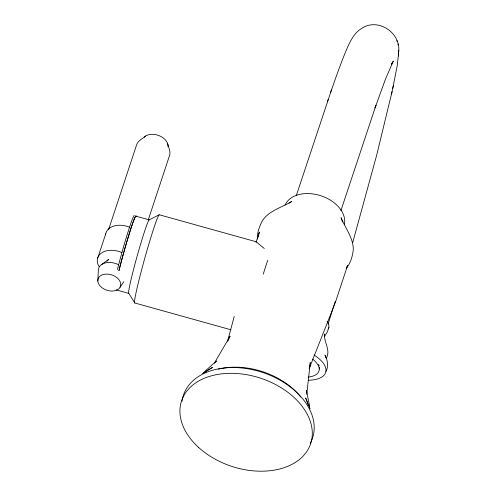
<?xml version="1.0" encoding="UTF-8"?>
<svg xmlns="http://www.w3.org/2000/svg" width="496" height="496" viewBox="0 0 496 496"><rect width="100%" height="100%" fill="white"/><g stroke="black" fill="none" stroke-linecap="round" stroke-linejoin="round"><path stroke-width="0.74" d="M392.77 88.375L397.228 65.633L398.555 53.835M398.629 52.365C401.376 33.306 378.522 17.416 362.024 28.191C354.876 32.246 350.963 39.81 347.665 47.015C341.167 61.907 335.916 77.302 330.553 92.628M398.48 55.955L398.71 50.195M97.824 281.003L98.313 270.996A14.576 9.939 18.3 0 1 118.606 264.752M306.77 394.289L310.291 362.483L309.82 366.333M257.467 238.985C257.033 232.364 259.613 225.816 262.75 220.1C269.626 210.397 281.995 207.415 291.698 201.5L289.013 203.162M257.914 237.547L259.383 232.134L256.017 242.321M352.706 242.563L376.706 155.093L392.045 91.698M391.474 94.345L393.371 85.585M227.633 341.031L234.224 316.448M335.16 301.5L328.147 324.006M328.854 327.255L327.348 331.886L324.731 336.077M326.213 358.416C331.068 350.319 323.727 342.426 324.539 334.019L324.539 335.724M325.909 371.492C328.984 366.104 327.509 360.307 325.023 355.086L325.779 357.542M227.745 341.074L230.082 336.22L214.309 363.227M97.483 258.751L105.772 233.697M108.574 229.636L136.431 145.402C137.528 140.74 142.445 138.83 145.725 135.96M148.254 219.889L169.812 154.702L169.992 152.353L169.52 149.916L167.654 143.685M296.236 195.753L331.483 89.931M340.907 210.608L375.956 105.276L375.026 107.979L385.324 79.503L393.322 61.051L391.58 64.226L392.553 62.657L391.654 63.81M327.366 101.922L328.259 99.324M309.206 368.553L335.321 302.548L347.591 265.441L346.909 266.681M120.088 287.209A11.799 8.048 18.3 0 0 107.291 274.09A11.799 8.048 18.3 0 0 100.502 286.409A11.799 8.048 18.3 0 0 120.088 287.209L123.771 281.709M106.938 261.194L108.717 259.383L102.021 264.275M203.726 372.98L205.66 370.63L216.473 360.976L215.5 362.167M346.468 268.125C350.678 263.01 352.507 256.221 353.307 249.755C353.394 237.906 345.297 228.179 341.05 217.663L342.593 222.059M205.22 372.415L206.832 371.02M202.455 373.5L212.443 367.424L207.371 370.562M135.836 216.157L149.191 219.877L159.241 214.756L256.048 241.732L264.25 248.453M116.231 289.893L128.842 293.403L134.819 302.988L230.882 329.759M310.112 408.754L305.666 397.947L308.419 405.561M396.881 40.455L397.178 41.441M397.885 44.008L398.176 44.981M257.331 236.741L257.474 238.911M309.516 407.619L309.33 404.575L306.404 390.42L306.547 392.733M285.138 204.997A31.229 21.297 18.3 0 1 320.881 195.759A31.229 21.297 18.3 0 1 344.367 224.39M182.082 401.258A68.008 46.382 18.3 0 1 262.31 372.347A68.008 46.382 18.3 0 1 310.242 443.219M218.302 369.191A63.153 43.071 18.3 0 1 219.703 368.857M220.41 368.702A63.153 43.071 18.3 0 1 300.681 396.986M314.03 354.95A35.396 15.736 17 0 1 308.388 380.258M327.075 321.458A25.246 11.222 17 0 1 328.259 328.91M144.218 137.15A13.187 8.99 18.3 0 1 159.179 135.675A13.187 8.99 18.3 0 1 167.977 146.742M263.258 274.158A38.167 1.947 -74.4 0 1 267.753 260.326M118.997 270.525A38.167 1.947 -74.4 0 1 129.995 231.421A38.167 1.947 -74.4 0 1 136.078 216.727M134.819 302.988A45.799 2.337 -74.4 0 1 144.361 259.73A45.799 2.337 -74.4 0 1 159.241 214.756M128.842 293.403A38.167 1.947 -74.4 0 1 136.797 257.356A38.167 1.947 -74.4 0 1 149.191 219.877M312.616 359.104A28.551 12.691 17 0 1 308.165 377.109M318.624 364.374A28.551 12.691 17 0 1 319.207 365.775M319.523 367.133A28.551 12.691 17 0 1 319.505 369.061M118.935 270.692A38.514 1.965 -74.4 0 1 130.033 231.235A38.514 1.965 -74.4 0 1 136.171 216.392M117.447 269.508A38.514 1.965 -74.4 0 1 134.261 215.357M98.989 266.55A18.736 12.778 18.3 0 1 102.058 252.644A18.736 12.778 18.3 0 1 121.737 252.483M105.586 234.943A18.736 12.778 18.3 0 1 130.02 227.422M198.332 447.2A68.008 46.382 18.3 0 0 309.678 446.264A68.008 46.382 18.3 0 0 230.336 373.321A68.008 46.382 18.3 0 0 198.332 447.2"/></g></svg>
